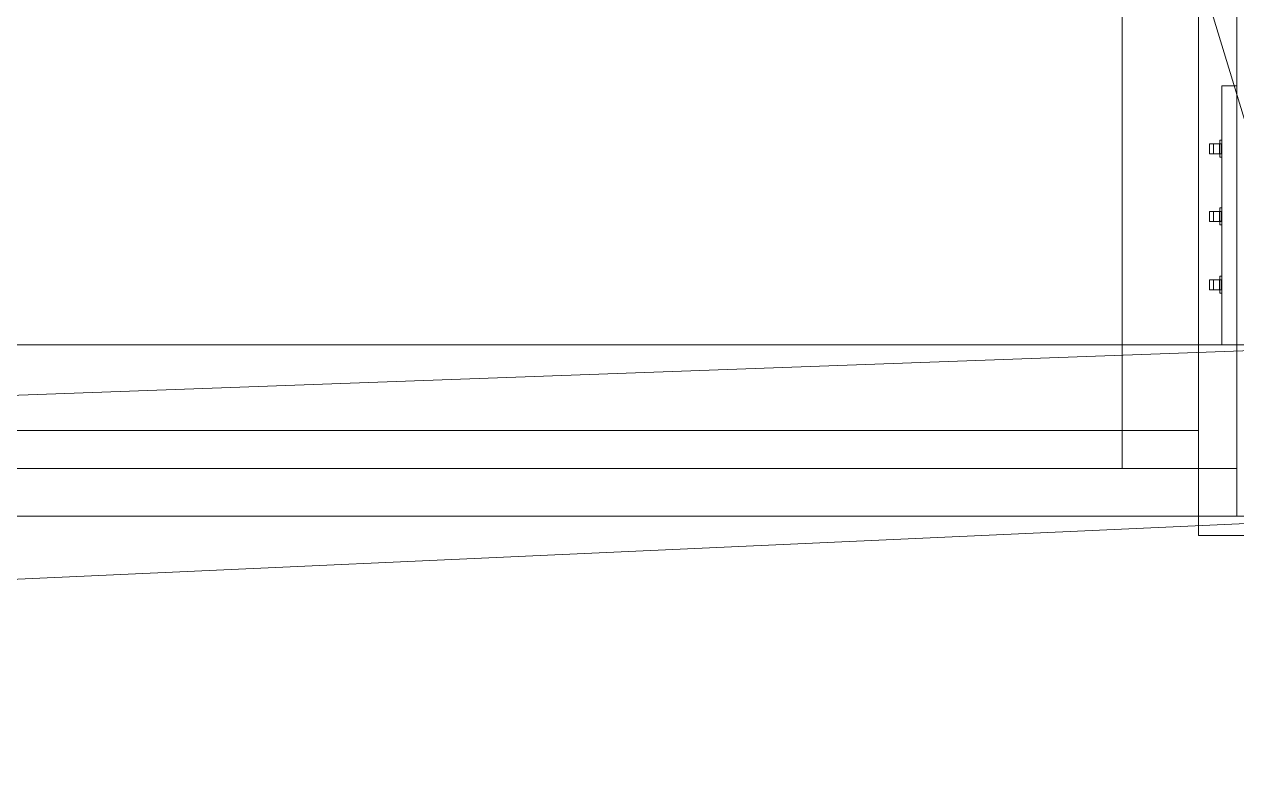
# Model space of a CAD drawing. Header units: inches. Extents: x -97 to 314, y -593 to 0.
# Drawn here: x 39.72 to 71.5, y -338.04 to -318.1 of the extents above; entities that cross this region are included whole.
import ezdxf

# ---------------------------------------------------------------- set-up
doc = ezdxf.new("R2010")
doc.units = ezdxf.units.IN
doc.header["$MEASUREMENT"] = 0
for name, color, linetype, lineweight in [('A-CLNG', 13, 'Continuous', 13), ('A-FLOR', 192, 'Continuous', 13), ('A-FLOR-HRAL', 11, 'Continuous', 9), ('A-GENM', 13, 'Continuous', 9), ('A-ROOF', 132, 'Continuous', 13), ('A-WALL', 113, 'Continuous', 13), ('E-ELEC-FIXT', 91, 'Continuous', 9), ('S-STRS', 31, 'Continuous', 9)]:
    doc.layers.add(name, color=color, linetype=linetype, lineweight=lineweight)

# ---------------------------------------------------------------- blocks, each defined once
blk = doc.blocks.new('Roof_5_9_-1 - Roof_5_9_-1-697546-_3D_')
at = {"layer": 'A-ROOF'}
mesh = blk.add_polyface(dxfattribs=at)
corners = [(73.517, -326.5, 152.714), (73.517, -83, 152.714), (-90.443, -83, 98.898), (-90.443, -326.5, 98.898)]
mesh.append_faces([[corners[k] for k in face] for face in [(0, 1, 2, 3)]])
mesh = blk.add_polyface(dxfattribs=at)
corners = [(73.5, -326.5, 146.5), (-89.5, -326.5, 93), (-89.5, -83, 93), (0, -83, 122.376), (0, -90.266, 122.376), (1.902, -91.5, 123), (73.5, -91.5, 146.5), (11.972, -84.967, 126.305), (8.941, -83, 125.31), (11.972, -83, 126.305)]
mesh.append_faces([[corners[k] for k in face] for face in [(9, 7, 8)]])
mesh.append_faces([[corners[k] for k in face] for face in [(1, 5, 0)]], dxfattribs={"vtx0": -1, "vtx1": -1})
mesh.append_faces([[corners[k] for k in face] for face in [(2, 4, 5), (5, 1, 2)]], dxfattribs={"vtx0": -1, "vtx2": -1})
mesh.append_faces([[corners[k] for k in face] for face in [(6, 0, 5)]], dxfattribs={"vtx1": -1})
mesh.append_faces([[corners[k] for k in face] for face in [(2, 3, 4)]], dxfattribs={"vtx2": -1})
mesh = blk.add_polyface(dxfattribs=at)
corners = [(73.5, -326.5, 146.5), (234, -326.5, 93), (240.5, -326.5, 93), (240.5, -326.5, 98.898), (234.962, -326.5, 98.898), (73.517, -326.5, 152.714), (-90.443, -326.5, 98.898), (-96, -326.5, 98.898), (-96, -326.5, 93), (-89.5, -326.5, 93)]
mesh.append_faces([[corners[k] for k in face] for face in [(4, 1, 2, 3)]], dxfattribs={"vtx0": -1})
mesh.append_faces([[corners[k] for k in face] for face in [(6, 9, 0, 5)]], dxfattribs={"vtx0": -1, "vtx2": -1})
mesh.append_faces([[corners[k] for k in face] for face in [(4, 5, 0, 1)]], dxfattribs={"vtx1": -1, "vtx3": -1})
mesh.append_faces([[corners[k] for k in face] for face in [(6, 7, 8, 9)]], dxfattribs={"vtx3": -1})
blk = doc.blocks.new('Roof_5_9_-2 - Roof_5_9_-2-702590-_3D_')
at = {"layer": 'A-ROOF'}
mesh = blk.add_polyface(dxfattribs=at)
corners = [(-96, -459, 203.208), (76, -459, 203.208), (76, -326.5, 159.731), (-96, -326.5, 159.731)]
mesh.append_faces([[corners[k] for k in face] for face in [(0, 1, 2, 3)]])
mesh = blk.add_polyface(dxfattribs=at)
corners = [(-96, -326.5, 159.731), (76, -326.5, 159.731), (76, -326.5, 155), (-96, -326.5, 155)]
mesh.append_faces([[corners[k] for k in face] for face in [(0, 1, 2, 3)]])
mesh = blk.add_polyface(dxfattribs=at)
corners = [(-96, -326.5, 155), (76, -326.5, 155), (76, -331, 155), (-96, -331, 155)]
mesh.append_faces([[corners[k] for k in face] for face in [(0, 1, 2, 3)]])
mesh = blk.add_polyface(dxfattribs=at)
corners = [(-96, -331, 155), (76, -331, 155), (76, -459, 197), (-96, -459, 197)]
mesh.append_faces([[corners[k] for k in face] for face in [(0, 1, 2, 3)]])
blk = doc.blocks.new('Stair - Stairs-704398-_3D_')
at = {"layer": 'S-STRS'}
mesh = blk.add_polyface(dxfattribs=at)
corners = [(70.5, -329.75, -29.462), (70.5, -316.455, -29.462), (37.5, -316.455, -29.462), (37.5, -329.75, -29.462)]
mesh.append_faces([[corners[k] for k in face] for face in [(0, 1, 2, 3)]])
mesh = blk.add_polyface(dxfattribs=at)
corners = [(37.5, -316.455, -30.462), (70.5, -316.455, -30.462), (70.5, -328.75, -30.462), (37.5, -328.75, -30.462)]
mesh.append_faces([[corners[k] for k in face] for face in [(0, 1, 2, 3)]])
mesh = blk.add_polyface(dxfattribs=at)
corners = [(70.5, -316.455, -29.462), (70.5, -329.75, -29.462), (70.5, -329.75, -30.212), (70.5, -328.75, -31.212), (70.5, -328.75, -30.462), (70.5, -316.455, -30.462)]
mesh.append_faces([[corners[k] for k in face] for face in [(4, 0, 1, 2)]], dxfattribs={"vtx0": -1, "vtx3": -1})
mesh.append_faces([[corners[k] for k in face] for face in [(3, 4, 2)]], dxfattribs={"vtx1": -1})
mesh.append_faces([[corners[k] for k in face] for face in [(4, 5, 0)]], dxfattribs={"vtx2": -1})
mesh = blk.add_polyface(dxfattribs=at)
corners = [(70.5, -329.75, -30.212), (37.5, -329.75, -30.212), (37.5, -328.75, -31.212), (70.5, -328.75, -31.212)]
mesh.append_faces([[corners[k] for k in face] for face in [(0, 1, 2, 3)]])
mesh = blk.add_polyface(dxfattribs=at)
corners = [(37.5, -328.75, -31.212), (37.5, -328.75, -30.462), (70.5, -328.75, -30.462), (70.5, -328.75, -31.212)]
mesh.append_faces([[corners[k] for k in face] for face in [(0, 1, 2, 3)]])
mesh = blk.add_polyface(dxfattribs=at)
corners = [(70.5, -329.75, -37), (37.5, -329.75, -37), (37.5, -328.75, -37), (70.5, -328.75, -37)]
mesh.append_faces([[corners[k] for k in face] for face in [(0, 1, 2, 3)]])
mesh = blk.add_polyface(dxfattribs=at)
corners = [(70.5, -328.75, -37), (37.5, -328.75, -37), (37.5, -328.75, -30.212), (70.5, -328.75, -30.212)]
mesh.append_faces([[corners[k] for k in face] for face in [(0, 1, 2, 3)]])
mesh = blk.add_polyface(dxfattribs=at)
corners = [(70.5, -328.75, -30.212), (37.5, -328.75, -30.212), (37.5, -329.75, -30.212), (70.5, -329.75, -30.212)]
mesh.append_faces([[corners[k] for k in face] for face in [(0, 1, 2, 3)]])
mesh = blk.add_polyface(dxfattribs=at)
corners = [(70.5, -329.75, -37), (70.5, -328.75, -37), (70.5, -328.75, -30.212), (70.5, -329.75, -30.212)]
mesh.append_faces([[corners[k] for k in face] for face in [(0, 1, 2, 3)]])
mesh = blk.add_polyface(dxfattribs=at)
corners = [(70.5, -329.75, -29.462), (37.5, -329.75, -29.462), (37.5, -329.75, -30.212), (70.5, -329.75, -30.212)]
mesh.append_faces([[corners[k] for k in face] for face in [(0, 1, 2, 3)]])
mesh = blk.add_polyface(dxfattribs=at)
corners = [(70.5, -329.75, -30.212), (37.5, -329.75, -30.212), (37.5, -329.75, -37), (70.5, -329.75, -37)]
mesh.append_faces([[corners[k] for k in face] for face in [(0, 1, 2, 3)]])
blk = doc.blocks.new('Top Rail Type - Top Rail_Internal_-704498-_3D_')
at = {"layer": 'A-FLOR-HRAL'}
mesh = blk.add_polyface(dxfattribs=at)
corners = [(68.5, -329.75, 2.538), (68.5, -276.57, 32.692), (68.5, -276.57, 30.393), (68.5, -329.75, 0.239)]
mesh.append_faces([[corners[k] for k in face] for face in [(0, 1, 2, 3)]])
mesh = blk.add_polyface(dxfattribs=at)
corners = [(68.5, -329.75, 0.239), (68.5, -276.57, 30.393), (70.5, -276.57, 30.393), (70.5, -329.75, 0.239)]
mesh.append_faces([[corners[k] for k in face] for face in [(0, 1, 2, 3)]])
mesh = blk.add_polyface(dxfattribs=at)
corners = [(70.5, -329.75, 2.538), (70.5, -276.57, 32.692), (68.5, -276.57, 32.692), (68.5, -329.75, 2.538)]
mesh.append_faces([[corners[k] for k in face] for face in [(0, 1, 2, 3)]])
mesh = blk.add_polyface(dxfattribs=at)
corners = [(70.5, -329.75, 0.239), (70.5, -276.57, 30.393), (70.5, -276.57, 32.692), (70.5, -329.75, 2.538)]
mesh.append_faces([[corners[k] for k in face] for face in [(0, 1, 2, 3)]])
mesh = blk.add_polyface(dxfattribs=at)
corners = [(68.5, -329.75, 0.239), (70.5, -329.75, 0.239), (70.5, -329.75, 2.538), (68.5, -329.75, 2.538)]
mesh.append_faces([[corners[k] for k in face] for face in [(0, 1, 2, 3)]])
blk = doc.blocks.new('Generic Models 1 - Generic Models 1-707138-_3D_')
at = {"layer": 'A-GENM'}
mesh = blk.add_polyface(dxfattribs=at)
corners = [(70.5, -275.57, -6.846), (70.5, -289.865, -6.846), (70.5, -289.865, -14.385), (70.5, -303.16, -14.385), (70.5, -303.16, -21.923), (70.5, -316.455, -21.923), (70.5, -316.455, -29.462), (70.5, -329.75, -29.462), (70.5, -329.75, -37), (70.5, -331, -37), (70.5, -331, -29.855), (70.5, -278.347), (70.5, -275.57)]
mesh.append_faces([[corners[k] for k in face] for face in [(11, 1, 3, 10)]], dxfattribs={"vtx0": -1, "vtx1": -1, "vtx2": -1})
mesh.append_faces([[corners[k] for k in face] for face in [(5, 7, 10, 3)]], dxfattribs={"vtx0": -1, "vtx1": -1, "vtx2": -1, "vtx3": -1})
mesh.append_faces([[corners[k] for k in face] for face in [(4, 5, 3), (6, 7, 5)]], dxfattribs={"vtx1": -1})
mesh.append_faces([[corners[k] for k in face] for face in [(1, 2, 3), (8, 9, 10, 7)]], dxfattribs={"vtx2": -1})
mesh.append_faces([[corners[k] for k in face] for face in [(11, 12, 0, 1)]], dxfattribs={"vtx3": -1})
mesh = blk.add_polyface(dxfattribs=at)
corners = [(70.5, -331, -29.855), (71.5, -331, -29.855), (71.5, -278.347), (70.5, -278.347)]
mesh.append_faces([[corners[k] for k in face] for face in [(0, 1, 2, 3)]])
mesh = blk.add_polyface(dxfattribs=at)
corners = [(70.5, -316.455, -29.462), (71.5, -316.455, -29.462), (71.5, -329.75, -29.462), (70.5, -329.75, -29.462)]
mesh.append_faces([[corners[k] for k in face] for face in [(0, 1, 2, 3)]])
mesh = blk.add_polyface(dxfattribs=at)
corners = [(70.5, -329.75, -29.462), (71.5, -329.75, -29.462), (71.5, -329.75, -37), (70.5, -329.75, -37)]
mesh.append_faces([[corners[k] for k in face] for face in [(0, 1, 2, 3)]])
mesh = blk.add_polyface(dxfattribs=at)
corners = [(70.5, -329.75, -37), (71.5, -329.75, -37), (71.5, -331, -37), (70.5, -331, -37)]
mesh.append_faces([[corners[k] for k in face] for face in [(0, 1, 2, 3)]])
mesh = blk.add_polyface(dxfattribs=at)
corners = [(70.5, -331, -37), (71.5, -331, -37), (71.5, -331, -29.855), (70.5, -331, -29.855)]
mesh.append_faces([[corners[k] for k in face] for face in [(0, 1, 2, 3)]])
blk = doc.blocks.new('Switch 19 - Switch 19-779413-_3D_')
at = {"layer": 'E-ELEC-FIXT'}
mesh = blk.add_polyface(dxfattribs=at)
corners = [(-3.394, 0, 4.946), (3.394, 0, 4.946), (3.394, 0), (-3.394, 0)]
mesh.append_faces([[corners[k] for k in face] for face in [(0, 1, 2, 3)]])
mesh = blk.add_polyface(dxfattribs=at)
corners = [(-3.394, 0), (3.394, 0), (3.394, -0.395), (-3.394, -0.395)]
mesh.append_faces([[corners[k] for k in face] for face in [(0, 1, 2, 3)]])
mesh = blk.add_polyface(dxfattribs=at)
corners = [(3.394, 0, 4.946), (-3.394, 0, 4.946), (-3.394, -0.395, 4.946), (3.394, -0.395, 4.946)]
mesh.append_faces([[corners[k] for k in face] for face in [(0, 1, 2, 3)]])
mesh = blk.add_polyface(dxfattribs=at)
corners = [(-3.394, 0, 4.946), (-3.394, 0), (-3.394, -0.395), (-3.394, -0.395, 4.946)]
mesh.append_faces([[corners[k] for k in face] for face in [(0, 1, 2, 3)]])
mesh = blk.add_polyface(dxfattribs=at)
corners = [(3.394, 0), (3.394, 0, 4.946), (3.394, -0.395, 4.946), (3.394, -0.395)]
mesh.append_faces([[corners[k] for k in face] for face in [(0, 1, 2, 3)]])
mesh = blk.add_polyface(dxfattribs=at)
corners = [(3.394, -0.395), (3.394, -0.395, 4.946), (-3.394, -0.395, 4.946), (-3.394, -0.395)]
mesh.append_faces([[corners[k] for k in face] for face in [(0, 1, 2, 3)]])
mesh = blk.add_polyface(dxfattribs=at)
corners = [(-1.52, -0.395, 3.492), (-1.52, -0.395, 2.341), (-1.97, -0.395, 2.341), (-1.97, -0.395, 3.492), (-1.616, -0.395, 3.391), (-1.872, -0.395, 3.391), (-1.872, -0.395, 2.431), (-1.616, -0.395, 2.431)]
mesh.append_faces([[corners[k] for k in face] for face in [(1, 7, 4, 0), (0, 4, 5, 3)]], dxfattribs={"vtx0": -1, "vtx2": -1})
mesh.append_faces([[corners[k] for k in face] for face in [(6, 7, 1, 2), (5, 6, 2, 3)]], dxfattribs={"vtx1": -1, "vtx3": -1})
mesh = blk.add_polyface(dxfattribs=at)
corners = [(-1.52, -0.395, 3.492), (-1.97, -0.395, 3.492), (-1.97, -0.445, 3.492), (-1.52, -0.445, 3.492)]
mesh.append_faces([[corners[k] for k in face] for face in [(0, 1, 2, 3)]])
mesh = blk.add_polyface(dxfattribs=at)
corners = [(-1.97, -0.395, 3.492), (-1.97, -0.395, 2.341), (-1.97, -0.445, 2.341), (-1.97, -0.445, 3.492)]
mesh.append_faces([[corners[k] for k in face] for face in [(0, 1, 2, 3)]])
mesh = blk.add_polyface(dxfattribs=at)
corners = [(-1.97, -0.395, 2.341), (-1.52, -0.395, 2.341), (-1.52, -0.445, 2.341), (-1.97, -0.445, 2.341)]
mesh.append_faces([[corners[k] for k in face] for face in [(0, 1, 2, 3)]])
mesh = blk.add_polyface(dxfattribs=at)
corners = [(-1.52, -0.445, 3.492), (-1.97, -0.445, 3.492), (-1.97, -0.445, 2.341), (-1.52, -0.445, 2.341), (-1.616, -0.445, 3.391), (-1.616, -0.445, 2.431), (-1.872, -0.445, 2.431), (-1.872, -0.445, 3.391)]
mesh.append_faces([[corners[k] for k in face] for face in [(7, 1, 2, 6), (3, 5, 6, 2)]], dxfattribs={"vtx0": -1, "vtx2": -1})
mesh.append_faces([[corners[k] for k in face] for face in [(7, 4, 0, 1), (3, 0, 4, 5)]], dxfattribs={"vtx1": -1, "vtx3": -1})
mesh = blk.add_polyface(dxfattribs=at)
corners = [(-1.616, -0.395, 2.431), (-1.872, -0.395, 2.431), (-1.872, -0.445, 2.431), (-1.616, -0.445, 2.431)]
mesh.append_faces([[corners[k] for k in face] for face in [(0, 1, 2, 3)]])
mesh = blk.add_polyface(dxfattribs=at)
corners = [(-1.872, -0.395, 2.431), (-1.872, -0.395, 3.391), (-1.872, -0.445, 3.391), (-1.872, -0.445, 2.431)]
mesh.append_faces([[corners[k] for k in face] for face in [(0, 1, 2, 3)]])
mesh = blk.add_polyface(dxfattribs=at)
corners = [(-1.872, -0.395, 3.391), (-1.616, -0.395, 3.391), (-1.616, -0.445, 3.391), (-1.872, -0.445, 3.391)]
mesh.append_faces([[corners[k] for k in face] for face in [(0, 1, 2, 3)]])
mesh = blk.add_polyface(dxfattribs=at)
corners = [(-1.872, -0.606, 2.356), (-1.872, -0.716, 2.532), (-1.872, -0.449, 2.722), (-1.872, -0.449, 3.391), (-1.872, -0.4, 3.391), (-1.872, -0.4, 2.452)]
mesh.append_faces([[corners[k] for k in face] for face in [(5, 0, 1, 2), (2, 3, 4, 5)]], dxfattribs={"vtx3": -1})
mesh = blk.add_polyface(dxfattribs=at)
corners = [(-1.613, -0.4, 3.391), (-1.613, -0.4, 2.452), (-1.872, -0.4, 2.452), (-1.872, -0.4, 3.391)]
mesh.append_faces([[corners[k] for k in face] for face in [(0, 1, 2, 3)]])
mesh = blk.add_polyface(dxfattribs=at)
corners = [(-1.613, -0.4, 2.452), (-1.613, -0.606, 2.356), (-1.872, -0.606, 2.356), (-1.872, -0.4, 2.452)]
mesh.append_faces([[corners[k] for k in face] for face in [(0, 1, 2, 3)]])
mesh = blk.add_polyface(dxfattribs=at)
corners = [(-1.613, -0.449, 3.391), (-1.613, -0.4, 3.391), (-1.872, -0.4, 3.391), (-1.872, -0.449, 3.391)]
mesh.append_faces([[corners[k] for k in face] for face in [(0, 1, 2, 3)]])
mesh = blk.add_polyface(dxfattribs=at)
corners = [(-1.613, -0.716, 2.532), (-1.613, -0.449, 2.722), (-1.872, -0.449, 2.722), (-1.872, -0.716, 2.532)]
mesh.append_faces([[corners[k] for k in face] for face in [(0, 1, 2, 3)]])
mesh = blk.add_polyface(dxfattribs=at)
corners = [(-1.613, -0.449, 2.722), (-1.613, -0.449, 3.391), (-1.872, -0.449, 3.391), (-1.872, -0.449, 2.722)]
mesh.append_faces([[corners[k] for k in face] for face in [(0, 1, 2, 3)]])
mesh = blk.add_polyface(dxfattribs=at)
corners = [(-1.613, -0.606, 2.356), (-1.613, -0.716, 2.532), (-1.872, -0.716, 2.532), (-1.872, -0.606, 2.356)]
mesh.append_faces([[corners[k] for k in face] for face in [(0, 1, 2, 3)]])
mesh = blk.add_polyface(dxfattribs=at)
corners = [(-1.616, -0.395, 3.391), (-1.616, -0.395, 2.431), (-1.616, -0.445, 2.431), (-1.616, -0.445, 3.391)]
mesh.append_faces([[corners[k] for k in face] for face in [(0, 1, 2, 3)]])
mesh = blk.add_polyface(dxfattribs=at)
corners = [(-1.613, -0.606, 2.356), (-1.613, -0.4, 2.452), (-1.613, -0.4, 3.391), (-1.613, -0.449, 3.391), (-1.613, -0.449, 2.722), (-1.613, -0.716, 2.532)]
mesh.append_faces([[corners[k] for k in face] for face in [(2, 3, 4, 1), (5, 0, 1, 4)]], dxfattribs={"vtx2": -1})
mesh = blk.add_polyface(dxfattribs=at)
corners = [(-1.52, -0.395, 2.341), (-1.52, -0.395, 3.492), (-1.52, -0.445, 3.492), (-1.52, -0.445, 2.341)]
mesh.append_faces([[corners[k] for k in face] for face in [(0, 1, 2, 3)]])
mesh = blk.add_polyface(dxfattribs=at)
corners = [(0.251, -0.395, 3.492), (0.251, -0.395, 2.341), (-0.199, -0.395, 2.341), (-0.199, -0.395, 3.492), (0.156, -0.395, 3.391), (-0.1, -0.395, 3.391), (-0.1, -0.395, 2.431), (0.156, -0.395, 2.431)]
mesh.append_faces([[corners[k] for k in face] for face in [(1, 7, 4, 0), (0, 4, 5, 3)]], dxfattribs={"vtx0": -1, "vtx2": -1})
mesh.append_faces([[corners[k] for k in face] for face in [(6, 7, 1, 2), (5, 6, 2, 3)]], dxfattribs={"vtx1": -1, "vtx3": -1})
mesh = blk.add_polyface(dxfattribs=at)
corners = [(0.251, -0.395, 3.492), (-0.199, -0.395, 3.492), (-0.199, -0.445, 3.492), (0.251, -0.445, 3.492)]
mesh.append_faces([[corners[k] for k in face] for face in [(0, 1, 2, 3)]])
mesh = blk.add_polyface(dxfattribs=at)
corners = [(-0.199, -0.395, 3.492), (-0.199, -0.395, 2.341), (-0.199, -0.445, 2.341), (-0.199, -0.445, 3.492)]
mesh.append_faces([[corners[k] for k in face] for face in [(0, 1, 2, 3)]])
mesh = blk.add_polyface(dxfattribs=at)
corners = [(-0.199, -0.395, 2.341), (0.251, -0.395, 2.341), (0.251, -0.445, 2.341), (-0.199, -0.445, 2.341)]
mesh.append_faces([[corners[k] for k in face] for face in [(0, 1, 2, 3)]])
mesh = blk.add_polyface(dxfattribs=at)
corners = [(0.251, -0.445, 3.492), (-0.199, -0.445, 3.492), (-0.199, -0.445, 2.341), (0.251, -0.445, 2.341), (0.156, -0.445, 3.391), (0.156, -0.445, 2.431), (-0.1, -0.445, 2.431), (-0.1, -0.445, 3.391)]
mesh.append_faces([[corners[k] for k in face] for face in [(7, 1, 2, 6), (3, 5, 6, 2)]], dxfattribs={"vtx0": -1, "vtx2": -1})
mesh.append_faces([[corners[k] for k in face] for face in [(7, 4, 0, 1), (3, 0, 4, 5)]], dxfattribs={"vtx1": -1, "vtx3": -1})
mesh = blk.add_polyface(dxfattribs=at)
corners = [(0.156, -0.395, 2.431), (-0.1, -0.395, 2.431), (-0.1, -0.445, 2.431), (0.156, -0.445, 2.431)]
mesh.append_faces([[corners[k] for k in face] for face in [(0, 1, 2, 3)]])
mesh = blk.add_polyface(dxfattribs=at)
corners = [(-0.1, -0.395, 2.431), (-0.1, -0.395, 3.391), (-0.1, -0.445, 3.391), (-0.1, -0.445, 2.431)]
mesh.append_faces([[corners[k] for k in face] for face in [(0, 1, 2, 3)]])
mesh = blk.add_polyface(dxfattribs=at)
corners = [(-0.1, -0.395, 3.391), (0.156, -0.395, 3.391), (0.156, -0.445, 3.391), (-0.1, -0.445, 3.391)]
mesh.append_faces([[corners[k] for k in face] for face in [(0, 1, 2, 3)]])
mesh = blk.add_polyface(dxfattribs=at)
corners = [(-0.1, -0.606, 2.356), (-0.1, -0.716, 2.532), (-0.1, -0.449, 2.722), (-0.1, -0.449, 3.391), (-0.1, -0.4, 3.391), (-0.1, -0.4, 2.452)]
mesh.append_faces([[corners[k] for k in face] for face in [(5, 0, 1, 2), (2, 3, 4, 5)]], dxfattribs={"vtx3": -1})
mesh = blk.add_polyface(dxfattribs=at)
corners = [(0.159, -0.4, 3.391), (0.159, -0.4, 2.452), (-0.1, -0.4, 2.452), (-0.1, -0.4, 3.391)]
mesh.append_faces([[corners[k] for k in face] for face in [(0, 1, 2, 3)]])
mesh = blk.add_polyface(dxfattribs=at)
corners = [(0.159, -0.4, 2.452), (0.159, -0.606, 2.356), (-0.1, -0.606, 2.356), (-0.1, -0.4, 2.452)]
mesh.append_faces([[corners[k] for k in face] for face in [(0, 1, 2, 3)]])
mesh = blk.add_polyface(dxfattribs=at)
corners = [(0.159, -0.449, 3.391), (0.159, -0.4, 3.391), (-0.1, -0.4, 3.391), (-0.1, -0.449, 3.391)]
mesh.append_faces([[corners[k] for k in face] for face in [(0, 1, 2, 3)]])
mesh = blk.add_polyface(dxfattribs=at)
corners = [(0.159, -0.716, 2.532), (0.159, -0.449, 2.722), (-0.1, -0.449, 2.722), (-0.1, -0.716, 2.532)]
mesh.append_faces([[corners[k] for k in face] for face in [(0, 1, 2, 3)]])
mesh = blk.add_polyface(dxfattribs=at)
corners = [(0.159, -0.449, 2.722), (0.159, -0.449, 3.391), (-0.1, -0.449, 3.391), (-0.1, -0.449, 2.722)]
mesh.append_faces([[corners[k] for k in face] for face in [(0, 1, 2, 3)]])
mesh = blk.add_polyface(dxfattribs=at)
corners = [(0.159, -0.606, 2.356), (0.159, -0.716, 2.532), (-0.1, -0.716, 2.532), (-0.1, -0.606, 2.356)]
mesh.append_faces([[corners[k] for k in face] for face in [(0, 1, 2, 3)]])
mesh = blk.add_polyface(dxfattribs=at)
corners = [(0.156, -0.395, 3.391), (0.156, -0.395, 2.431), (0.156, -0.445, 2.431), (0.156, -0.445, 3.391)]
mesh.append_faces([[corners[k] for k in face] for face in [(0, 1, 2, 3)]])
mesh = blk.add_polyface(dxfattribs=at)
corners = [(0.159, -0.606, 2.356), (0.159, -0.4, 2.452), (0.159, -0.4, 3.391), (0.159, -0.449, 3.391), (0.159, -0.449, 2.722), (0.159, -0.716, 2.532)]
mesh.append_faces([[corners[k] for k in face] for face in [(2, 3, 4, 1), (5, 0, 1, 4)]], dxfattribs={"vtx2": -1})
mesh = blk.add_polyface(dxfattribs=at)
corners = [(0.251, -0.395, 2.341), (0.251, -0.395, 3.492), (0.251, -0.445, 3.492), (0.251, -0.445, 2.341)]
mesh.append_faces([[corners[k] for k in face] for face in [(0, 1, 2, 3)]])
mesh = blk.add_polyface(dxfattribs=at)
corners = [(2.046, -0.395, 2.341), (1.596, -0.395, 2.341), (1.596, -0.395, 3.492), (2.046, -0.395, 3.492), (1.951, -0.395, 2.434), (1.951, -0.395, 3.393), (1.694, -0.395, 3.393), (1.694, -0.395, 2.434)]
mesh.append_faces([[corners[k] for k in face] for face in [(6, 2, 3, 5), (0, 4, 5, 3)]], dxfattribs={"vtx0": -1, "vtx2": -1})
mesh.append_faces([[corners[k] for k in face] for face in [(6, 7, 1, 2), (0, 1, 7, 4)]], dxfattribs={"vtx1": -1, "vtx3": -1})
mesh = blk.add_polyface(dxfattribs=at)
corners = [(1.596, -0.395, 2.341), (2.046, -0.395, 2.341), (2.046, -0.445, 2.341), (1.596, -0.445, 2.341)]
mesh.append_faces([[corners[k] for k in face] for face in [(0, 1, 2, 3)]])
mesh = blk.add_polyface(dxfattribs=at)
corners = [(1.596, -0.395, 3.492), (1.596, -0.395, 2.341), (1.596, -0.445, 2.341), (1.596, -0.445, 3.492)]
mesh.append_faces([[corners[k] for k in face] for face in [(0, 1, 2, 3)]])
mesh = blk.add_polyface(dxfattribs=at)
corners = [(2.046, -0.395, 3.492), (1.596, -0.395, 3.492), (1.596, -0.445, 3.492), (2.046, -0.445, 3.492)]
mesh.append_faces([[corners[k] for k in face] for face in [(0, 1, 2, 3)]])
mesh = blk.add_polyface(dxfattribs=at)
corners = [(2.046, -0.445, 2.341), (2.046, -0.445, 3.492), (1.596, -0.445, 3.492), (1.596, -0.445, 2.341), (1.951, -0.445, 2.434), (1.694, -0.445, 2.434), (1.694, -0.445, 3.393), (1.951, -0.445, 3.393)]
mesh.append_faces([[corners[k] for k in face] for face in [(0, 4, 5, 3), (3, 5, 6, 2)]], dxfattribs={"vtx0": -1, "vtx2": -1})
mesh.append_faces([[corners[k] for k in face] for face in [(7, 4, 0, 1), (6, 7, 1, 2)]], dxfattribs={"vtx1": -1, "vtx3": -1})
mesh = blk.add_polyface(dxfattribs=at)
corners = [(1.694, -0.395, 3.393), (1.951, -0.395, 3.393), (1.951, -0.445, 3.393), (1.694, -0.445, 3.393)]
mesh.append_faces([[corners[k] for k in face] for face in [(0, 1, 2, 3)]])
mesh = blk.add_polyface(dxfattribs=at)
corners = [(1.694, -0.395, 2.434), (1.694, -0.395, 3.393), (1.694, -0.445, 3.393), (1.694, -0.445, 2.434)]
mesh.append_faces([[corners[k] for k in face] for face in [(0, 1, 2, 3)]])
mesh = blk.add_polyface(dxfattribs=at)
corners = [(1.951, -0.395, 2.434), (1.694, -0.395, 2.434), (1.694, -0.445, 2.434), (1.951, -0.445, 2.434)]
mesh.append_faces([[corners[k] for k in face] for face in [(0, 1, 2, 3)]])
mesh = blk.add_polyface(dxfattribs=at)
corners = [(1.694, -0.606, 2.359), (1.694, -0.716, 2.535), (1.694, -0.449, 2.725), (1.694, -0.449, 3.393), (1.694, -0.4, 3.393), (1.694, -0.4, 2.455)]
mesh.append_faces([[corners[k] for k in face] for face in [(5, 0, 1, 2), (2, 3, 4, 5)]], dxfattribs={"vtx3": -1})
mesh = blk.add_polyface(dxfattribs=at)
corners = [(1.951, -0.4, 3.393), (1.951, -0.4, 2.455), (1.694, -0.4, 2.455), (1.694, -0.4, 3.393)]
mesh.append_faces([[corners[k] for k in face] for face in [(0, 1, 2, 3)]])
mesh = blk.add_polyface(dxfattribs=at)
corners = [(1.951, -0.4, 2.455), (1.951, -0.606, 2.359), (1.694, -0.606, 2.359), (1.694, -0.4, 2.455)]
mesh.append_faces([[corners[k] for k in face] for face in [(0, 1, 2, 3)]])
mesh = blk.add_polyface(dxfattribs=at)
corners = [(1.951, -0.449, 3.393), (1.951, -0.4, 3.393), (1.694, -0.4, 3.393), (1.694, -0.449, 3.393)]
mesh.append_faces([[corners[k] for k in face] for face in [(0, 1, 2, 3)]])
mesh = blk.add_polyface(dxfattribs=at)
corners = [(1.951, -0.716, 2.535), (1.951, -0.449, 2.725), (1.694, -0.449, 2.725), (1.694, -0.716, 2.535)]
mesh.append_faces([[corners[k] for k in face] for face in [(0, 1, 2, 3)]])
mesh = blk.add_polyface(dxfattribs=at)
corners = [(1.951, -0.449, 2.725), (1.951, -0.449, 3.393), (1.694, -0.449, 3.393), (1.694, -0.449, 2.725)]
mesh.append_faces([[corners[k] for k in face] for face in [(0, 1, 2, 3)]])
mesh = blk.add_polyface(dxfattribs=at)
corners = [(1.951, -0.606, 2.359), (1.951, -0.716, 2.535), (1.694, -0.716, 2.535), (1.694, -0.606, 2.359)]
mesh.append_faces([[corners[k] for k in face] for face in [(0, 1, 2, 3)]])
mesh = blk.add_polyface(dxfattribs=at)
corners = [(1.951, -0.395, 3.393), (1.951, -0.395, 2.434), (1.951, -0.445, 2.434), (1.951, -0.445, 3.393)]
mesh.append_faces([[corners[k] for k in face] for face in [(0, 1, 2, 3)]])
mesh = blk.add_polyface(dxfattribs=at)
corners = [(1.951, -0.606, 2.359), (1.951, -0.4, 2.455), (1.951, -0.4, 3.393), (1.951, -0.449, 3.393), (1.951, -0.449, 2.725), (1.951, -0.716, 2.535)]
mesh.append_faces([[corners[k] for k in face] for face in [(2, 3, 4, 1), (5, 0, 1, 4)]], dxfattribs={"vtx2": -1})
mesh = blk.add_polyface(dxfattribs=at)
corners = [(2.046, -0.395, 2.341), (2.046, -0.395, 3.492), (2.046, -0.445, 3.492), (2.046, -0.445, 2.341)]
mesh.append_faces([[corners[k] for k in face] for face in [(0, 1, 2, 3)]])

msp = doc.modelspace()

# ---------------------------------------------------------------- block references
at = {"layer": 'A-FLOR-HRAL'}
msp.add_blockref('Top Rail Type - Top Rail_Internal_-704498-_3D_', (0, 0), dxfattribs=at)
at = {"layer": 'A-GENM'}
msp.add_blockref('Generic Models 1 - Generic Models 1-707138-_3D_', (0, 0), dxfattribs=at)
at = {"layer": 'A-ROOF'}
for name in ['Roof_5_9_-1 - Roof_5_9_-1-697546-_3D_', 'Roof_5_9_-2 - Roof_5_9_-2-702590-_3D_']:
    msp.add_blockref(name, (0, 0), dxfattribs=at)
at = {"layer": 'E-ELEC-FIXT', "rotation": 270.0000000000002}
msp.add_blockref('Switch 19 - Switch 19-779413-_3D_', (71.5, -323.106, 11), dxfattribs=at)
at = {"layer": 'S-STRS'}
msp.add_blockref('Stair - Stairs-704398-_3D_', (0, 0), dxfattribs=at)

# ---------------------------------------------------------------- meshes
at = {"layer": 'A-CLNG'}
mesh = msp.add_polyface(dxfattribs=at)
corners = [(109, -331, 59), (109, -352.57, 59), (76, -352.57, 59), (76, -338.5, 59), (-96, -338.5, 59), (-96, -591.5, 59), (115.5, -591.5, 59), (115.5, -331, 59)]
mesh.append_faces([[corners[k] for k in face] for face in [(6, 1, 2)]], dxfattribs={"vtx0": -1, "vtx2": -1})
mesh.append_faces([[corners[k] for k in face] for face in [(3, 4, 2)]], dxfattribs={"vtx1": -1})
mesh.append_faces([[corners[k] for k in face] for face in [(5, 6, 2, 4)]], dxfattribs={"vtx1": -1, "vtx2": -1})
mesh.append_faces([[corners[k] for k in face] for face in [(7, 0, 1, 6)]], dxfattribs={"vtx2": -1})
mesh = msp.add_polyface(dxfattribs=at)
corners = [(109, -331, 54), (115.5, -331, 54), (115.5, -591.5, 54), (-96, -591.5, 54), (-96, -338.5, 54), (76, -338.5, 54), (76, -352.57, 54), (109, -352.57, 54)]
mesh.append_faces([[corners[k] for k in face] for face in [(7, 2, 6)]], dxfattribs={"vtx0": -1, "vtx1": -1})
mesh.append_faces([[corners[k] for k in face] for face in [(6, 2, 3, 4)]], dxfattribs={"vtx0": -1, "vtx3": -1})
mesh.append_faces([[corners[k] for k in face] for face in [(1, 2, 7, 0)]], dxfattribs={"vtx1": -1})
mesh.append_faces([[corners[k] for k in face] for face in [(4, 5, 6)]], dxfattribs={"vtx2": -1})
at = {"layer": 'A-FLOR'}
mesh = msp.add_polyface(dxfattribs=at)
corners = [(-96, -332.5, -5.906), (-96, -83, -5.906), (0, -83, -5.906), (0, 0, -5.906), (147, 0, -5.906), (147, -87, -5.906), (240.5, -87, -5.906), (240.5, -331, -5.906), (115.5, -331, -5.906), (115.5, -326.5, -5.906), (109, -326.5, -5.906), (109, -331, -5.906), (71.5, -331, -5.906), (71.5, -275.57, -5.906), (36.5, -275.57, -5.906), (36.5, -331, -5.906), (-91.5, -331, -5.906), (-91.5, -332.5, -5.906)]
mesh.append_faces([[corners[k] for k in face] for face in [(5, 13, 2)]], dxfattribs={"vtx0": -1, "vtx1": -1, "vtx2": -1})
mesh.append_faces([[corners[k] for k in face] for face in [(7, 9, 13, 5)]], dxfattribs={"vtx0": -1, "vtx1": -1, "vtx2": -1, "vtx3": -1})
mesh.append_faces([[corners[k] for k in face] for face in [(2, 13, 14, 1), (13, 9, 10)]], dxfattribs={"vtx0": -1, "vtx2": -1})
mesh.append_faces([[corners[k] for k in face] for face in [(6, 7, 5)]], dxfattribs={"vtx1": -1})
mesh.append_faces([[corners[k] for k in face] for face in [(7, 8, 9)]], dxfattribs={"vtx2": -1})
mesh.append_faces([[corners[k] for k in face] for face in [(14, 15, 16, 1)]], dxfattribs={"vtx2": -1, "vtx3": -1})
mesh.append_faces([[corners[k] for k in face] for face in [(16, 17, 0, 1), (10, 11, 12, 13), (2, 3, 4, 5)]], dxfattribs={"vtx3": -1})
mesh = msp.add_polyface(dxfattribs=at)
corners = [(-96, -332.5), (-91.5, -332.5), (-91.5, -331), (36.5, -331), (36.5, -275.57), (71.5, -275.57), (71.5, -331), (109, -331), (109, -326.5), (115.5, -326.5), (115.5, -331), (240.5, -331), (240.5, -87), (147, -87), (147, 0), (0, 0), (0, -83), (-96, -83)]
mesh.append_faces([[corners[k] for k in face] for face in [(8, 5, 6, 7)]], dxfattribs={"vtx0": -1})
mesh.append_faces([[corners[k] for k in face] for face in [(13, 5, 11, 12), (9, 5, 8)]], dxfattribs={"vtx0": -1, "vtx1": -1})
mesh.append_faces([[corners[k] for k in face] for face in [(9, 11, 5)]], dxfattribs={"vtx0": -1, "vtx1": -1, "vtx2": -1})
mesh.append_faces([[corners[k] for k in face] for face in [(4, 16, 17, 2), (16, 4, 5, 13)]], dxfattribs={"vtx0": -1, "vtx2": -1, "vtx3": -1})
mesh.append_faces([[corners[k] for k in face] for face in [(10, 11, 9), (3, 4, 2)]], dxfattribs={"vtx1": -1})
mesh.append_faces([[corners[k] for k in face] for face in [(14, 15, 16, 13), (0, 1, 2, 17)]], dxfattribs={"vtx2": -1})
mesh = msp.add_polyface(dxfattribs=at)
corners = [(32, -326.5, -42.906), (32, -271.07, -42.906), (76, -271.07, -42.906), (76, -326.5, -42.906), (115.5, -326.5, -42.906), (115.5, -591.5, -42.906), (-96, -591.5, -42.906), (-96, -326.5, -42.906)]
mesh.append_faces([[corners[k] for k in face] for face in [(0, 5, 6, 7), (3, 0, 1, 2)]], dxfattribs={"vtx0": -1})
mesh.append_faces([[corners[k] for k in face] for face in [(3, 4, 5, 0)]], dxfattribs={"vtx2": -1, "vtx3": -1})
mesh = msp.add_polyface(dxfattribs=at)
corners = [(32, -326.5, -37), (-96, -326.5, -37), (-96, -591.5, -37), (115.5, -591.5, -37), (115.5, -326.5, -37), (76, -326.5, -37), (76, -271.07, -37), (32, -271.07, -37)]
mesh.append_faces([[corners[k] for k in face] for face in [(2, 3, 0, 1)]], dxfattribs={"vtx1": -1})
mesh.append_faces([[corners[k] for k in face] for face in [(3, 4, 5, 0)]], dxfattribs={"vtx2": -1, "vtx3": -1})
mesh.append_faces([[corners[k] for k in face] for face in [(5, 6, 7, 0)]], dxfattribs={"vtx3": -1})
mesh = msp.add_polyface(dxfattribs=at)
corners = [(306.5, -331, 59), (306.5, -458.5, 59), (313.5, -458.5, 59), (313.5, -593.5, 59), (-96, -593.5, 59), (-96, -338.5, 59), (76, -338.5, 59), (76, -352.57, 59), (109, -352.57, 59), (109, -331, 59)]
mesh.append_faces([[corners[k] for k in face] for face in [(8, 4, 7)]], dxfattribs={"vtx0": -1, "vtx1": -1})
mesh.append_faces([[corners[k] for k in face] for face in [(8, 1, 3, 4)]], dxfattribs={"vtx0": -1, "vtx1": -1, "vtx3": -1})
mesh.append_faces([[corners[k] for k in face] for face in [(2, 3, 1)]], dxfattribs={"vtx1": -1})
mesh.append_faces([[corners[k] for k in face] for face in [(5, 6, 7, 4)]], dxfattribs={"vtx2": -1})
mesh.append_faces([[corners[k] for k in face] for face in [(8, 9, 0, 1)]], dxfattribs={"vtx3": -1})
mesh = msp.add_polyface(dxfattribs=at)
corners = [(306.5, -331, 64), (109, -331, 64), (109, -352.57, 64), (76, -352.57, 64), (76, -338.5, 64), (-96, -338.5, 64), (-96, -593.5, 64), (313.5, -593.5, 64), (313.5, -458.5, 64), (306.5, -458.5, 64)]
mesh.append_faces([[corners[k] for k in face] for face in [(2, 9, 0, 1)]], dxfattribs={"vtx0": -1})
mesh.append_faces([[corners[k] for k in face] for face in [(6, 2, 3)]], dxfattribs={"vtx0": -1, "vtx2": -1})
mesh.append_faces([[corners[k] for k in face] for face in [(2, 6, 7, 9)]], dxfattribs={"vtx0": -1, "vtx2": -1, "vtx3": -1})
mesh.append_faces([[corners[k] for k in face] for face in [(7, 8, 9)]], dxfattribs={"vtx2": -1})
mesh.append_faces([[corners[k] for k in face] for face in [(3, 4, 5, 6)]], dxfattribs={"vtx3": -1})
at = {"layer": 'A-WALL'}
mesh = msp.add_polyface(dxfattribs=at)
corners = [(76, -326.5, 155), (76, -326.5, 145.667), (76, -326.5, 54), (-89.5, -326.5, 54), (-89.5, -326.5, 93), (-89.5, -326.5, 94.488), (-96, -326.5, 94.488), (-96, -326.5, 155)]
mesh.append_faces([[corners[k] for k in face] for face in [(7, 5, 6)]], dxfattribs={"vtx0": -1})
mesh.append_faces([[corners[k] for k in face] for face in [(5, 1, 2, 4)]], dxfattribs={"vtx0": -1, "vtx2": -1})
mesh.append_faces([[corners[k] for k in face] for face in [(3, 4, 2)]], dxfattribs={"vtx1": -1})
mesh.append_faces([[corners[k] for k in face] for face in [(7, 0, 1, 5)]], dxfattribs={"vtx2": -1, "vtx3": -1})
mesh = msp.add_polyface(dxfattribs=at)
corners = [(-96, -326.5, 155), (-96, -331, 155), (76, -331, 155), (76, -326.5, 155)]
mesh.append_faces([[corners[k] for k in face] for face in [(0, 1, 2, 3)]])
mesh = msp.add_polyface(dxfattribs=at)
corners = [(-89.5, -326.5, 54), (76, -326.5, 54), (76, -338.5, 54), (-89.5, -338.5, 54), (-89.5, -332.5, 54)]
mesh.append_faces([[corners[k] for k in face] for face in [(0, 1, 4)]], dxfattribs={"vtx1": -1})
mesh.append_faces([[corners[k] for k in face] for face in [(2, 3, 4, 1)]], dxfattribs={"vtx2": -1})
mesh = msp.add_polyface(dxfattribs=at)
corners = [(-96, -331, 155), (-96, -338.5, 157.461), (-89.5, -338.5, 157.461), (69.5, -338.5, 157.461), (76, -338.5, 157.461), (76, -331, 155)]
mesh.append_faces([[corners[k] for k in face] for face in [(0, 1, 2, 5), (3, 4, 5, 2)]], dxfattribs={"vtx2": -1})
mesh = msp.add_polyface(dxfattribs=at)
corners = [(70.5, -331, -37), (70.5, -331, -35), (79, -331, -35), (79, -331, -37)]
mesh.append_faces([[corners[k] for k in face] for face in [(0, 1, 2, 3)]])
mesh = msp.add_polyface(dxfattribs=at)
corners = [(79, -331, -37), (79, -331.5, -37), (70.5, -331.5, -37), (70.5, -331, -37)]
mesh.append_faces([[corners[k] for k in face] for face in [(0, 1, 2, 3)]])
mesh = msp.add_polyface(dxfattribs=at)
corners = [(70.5, -331, -37), (70.5, -331.5, -37), (70.5, -331.5, -35), (70.5, -331, -35)]
mesh.append_faces([[corners[k] for k in face] for face in [(0, 1, 2, 3)]])
mesh = msp.add_polyface(dxfattribs=at)
corners = [(70.5, -331, -35), (70.5, -331.5, -35), (79, -331.5, -35), (79, -331, -35)]
mesh.append_faces([[corners[k] for k in face] for face in [(0, 1, 2, 3)]])
mesh = msp.add_polyface(dxfattribs=at)
corners = [(79, -331.5, -35), (70.5, -331.5, -35), (70.5, -331.5, -37), (79, -331.5, -37)]
mesh.append_faces([[corners[k] for k in face] for face in [(0, 1, 2, 3)]])

doc.saveas('drawing.dxf')
